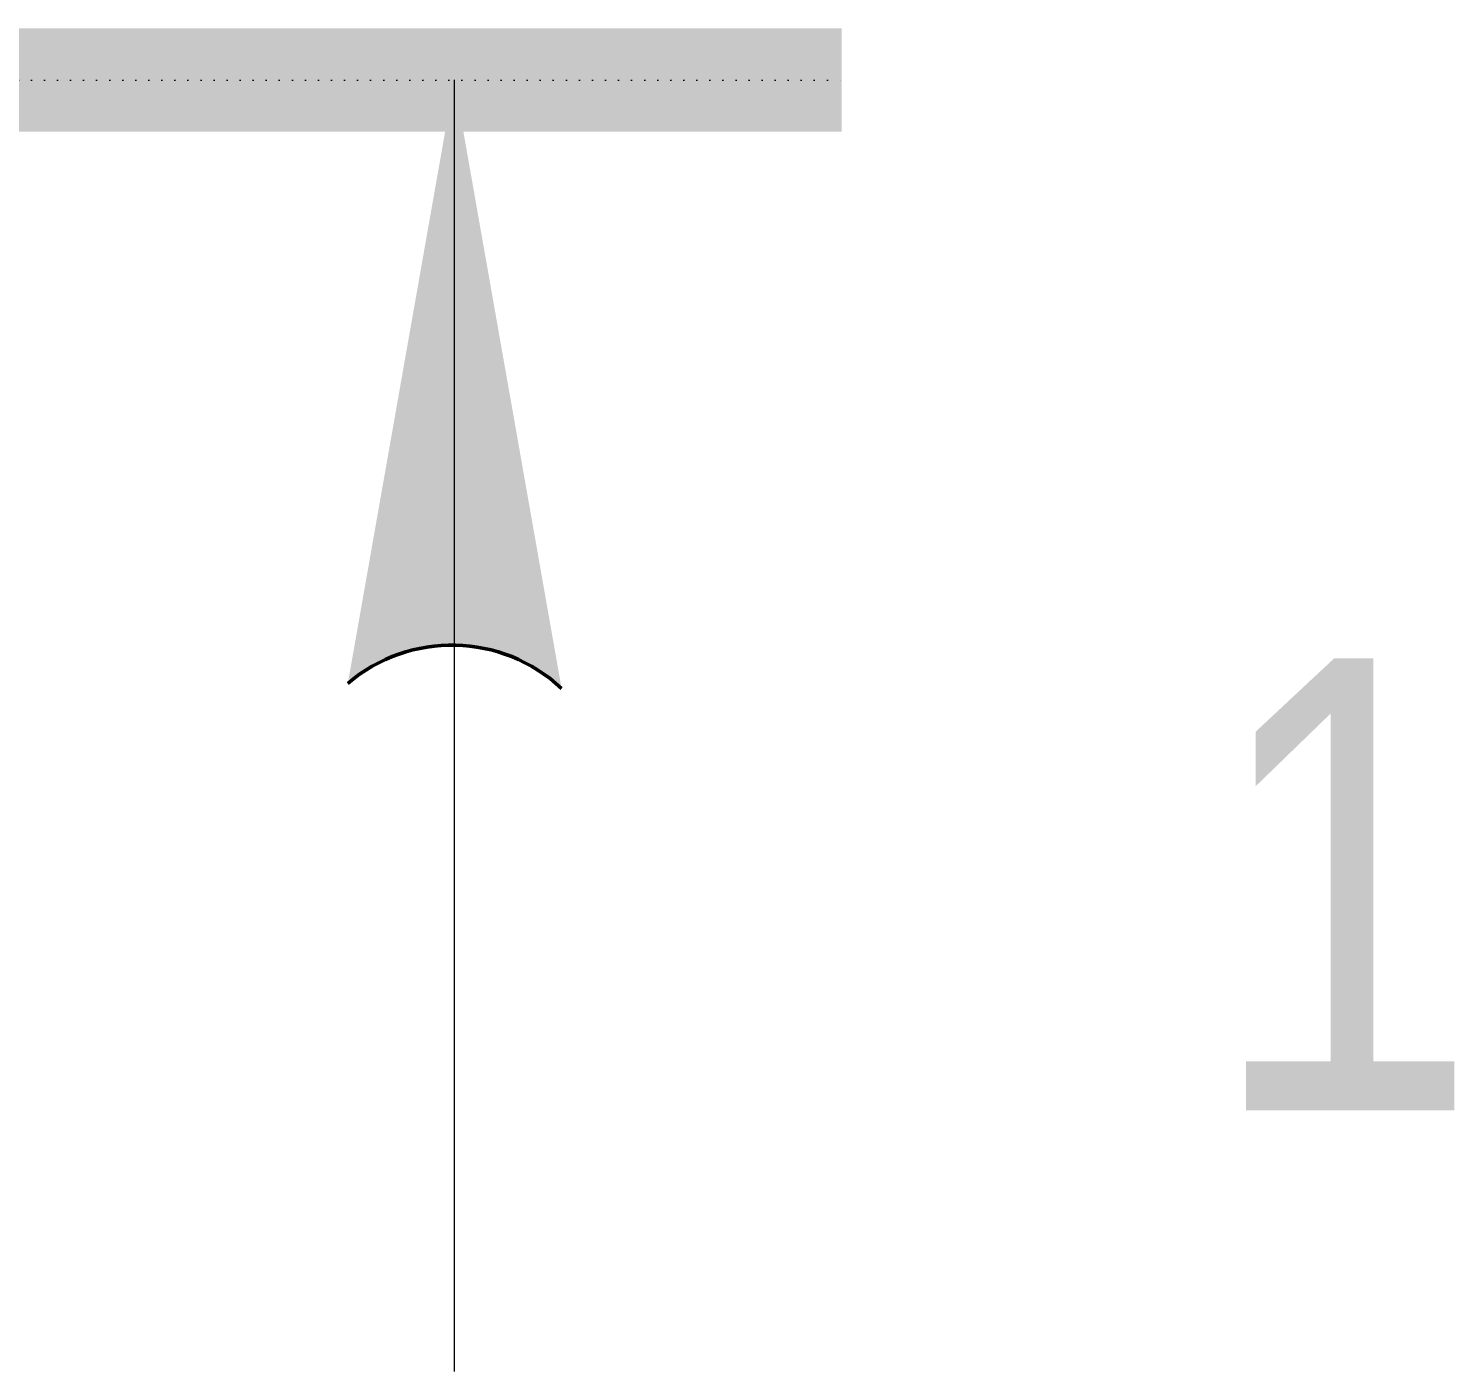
# Model space of a CAD drawing. Header units: millimetres. Extents: x -4800 to 3395395, y -34112 to 4253698.
# Drawn here: x 50871 to 51975, y -7523 to -6483 of the extents above; entities that cross this region are included whole.
import ezdxf

# ---------------------------------------------------------------- set-up
doc = ezdxf.new("R2010")
doc.units = ezdxf.units.MM
doc.linetypes.add('ADSK_Линия разреза', pattern=[20, 0, -10, 0, -10])
doc.layers.add('Разрезы', color=7, linetype='Continuous', lineweight=9)
doc.styles.add('Century Gothic', font='GOTHIC.TTF', dxfattribs={"width": 0.8, "height": 350})

# ---------------------------------------------------------------- blocks, each defined once
blk = doc.blocks.new('Разрез - Номер вида сзади_3_5 мм-64069-ПД_КР_О_ПЭ_01 Этаж')
at = {"layer": 'Разрезы'}
blk.add_hatch(color=256, dxfattribs=at).paths.add_polyline_path([(10, 0.399), (10, -0.399), (0, -0.399), (0, 0.399)], flags=0)
h = blk.add_hatch(color=256, dxfattribs=at)
edge = h.paths.add_edge_path(flags=0)
edge.add_line((2.169, -4.711), (3, 0.001))
edge.add_line((3, 0.001), (3.824, -4.673))
edge.add_arc((3.018, -5.616), 1.241, 49.4419, 133.142)
at = {"layer": 'Разрезы', "lineweight": 20}
blk.add_line((3, 0.001), (3, -9.999), dxfattribs=at)
at = {"layer": 'Разрезы', "lineweight": 50}
blk.add_arc((3.018, -5.616), 1.241, 49.4419, 133.142, dxfattribs=at)

msp = doc.modelspace()

# ---------------------------------------------------------------- linework, layer by layer
at = {"layer": 'Разрезы', "linetype": 'ADSK_Линия разреза'}
msp.add_line((37591.946, -6522.8749), (51500.7461, -6522.8749), dxfattribs=at)

# ---------------------------------------------------------------- block references
at = {"layer": 'Разрезы', "lineweight": 50, "extrusion": (0, 0, -1), "xscale": 99.99999999999993, "yscale": 99.99999999999993, "zscale": 99.99999999999993}
msp.add_blockref('Разрез - Номер вида сзади_3_5 мм-64069-ПД_КР_О_ПЭ_01 Этаж', (-51500.7461, -6522.8749), dxfattribs=at)

# ---------------------------------------------------------------- texts
at = {"layer": 'Разрезы', "insert": (51785.042, -6970.5727), "char_height": 350, "width": 269.367, "attachment_point": 1, "style": 'Century Gothic'}
msp.add_mtext('\\fCentury Gothic|b0|i0|c204|p34|;\\W.8;1', dxfattribs=at)

doc.saveas('drawing.dxf')
